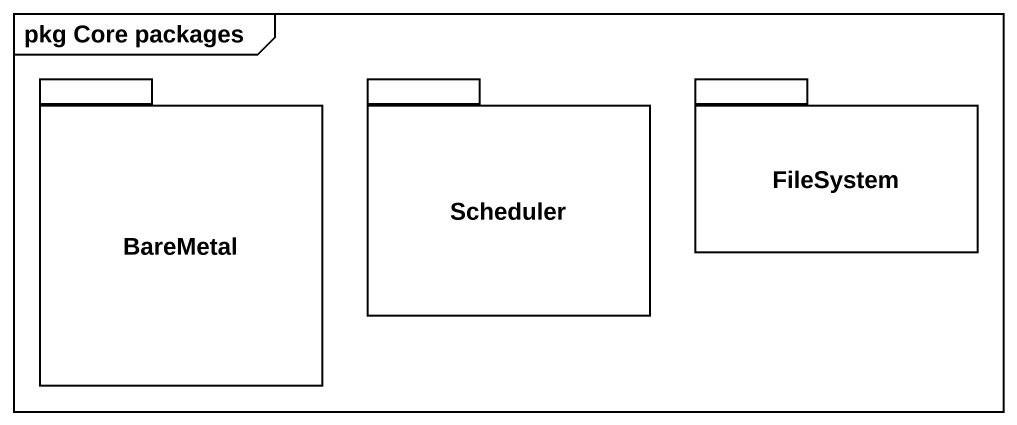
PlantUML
@startuml
mainframe pkg Core packages
package BareMetal {
}
package Scheduler {
}
package FileSystem {
}
@enduml
